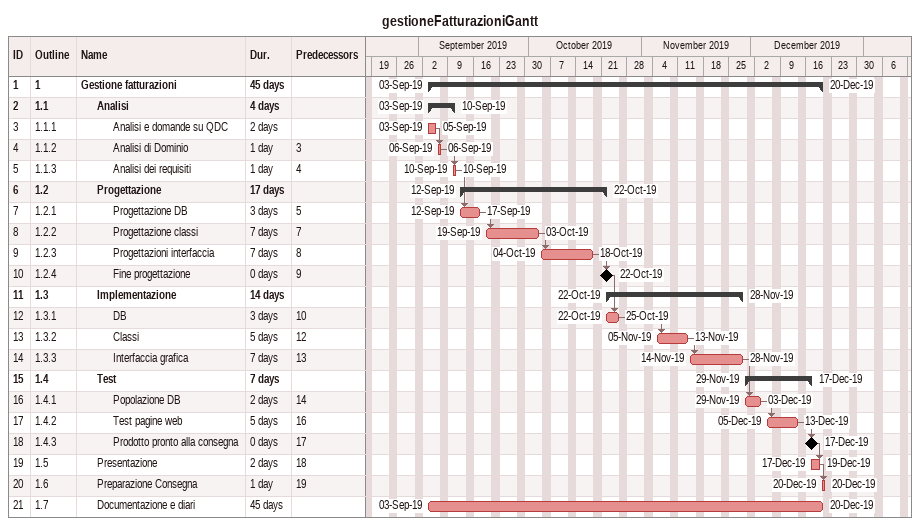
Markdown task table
gestioneFatturazioniGantt

| ID | WBS | Task | Duration | Start | Finish | Predecessors |
|---|---|---|---|---|---|---|
| 1 | 1 | **Gestione fatturazioni** | 45d | 2019-09-03 | 2019-12-20 |  |
| 2 | 1.1 | **Analisi** | 4d | 2019-09-03 | 2019-09-10 |  |
| 3 | 1.1.1 | Analisi e domande su QDC | 2d | 2019-09-03 | 2019-09-05 |  |
| 4 | 1.1.2 | Analisi di Dominio | 1d | 2019-09-06 | 2019-09-06 | 3 |
| 5 | 1.1.3 | Analisi dei requisiti | 1d | 2019-09-10 | 2019-09-10 | 4 |
| 6 | 1.2 | **Progettazione** | 17d | 2019-09-12 | 2019-10-22 |  |
| 7 | 1.2.1 | Progettazione DB | 3d | 2019-09-12 | 2019-09-17 | 5 |
| 8 | 1.2.2 | Progettazione classi | 7d | 2019-09-19 | 2019-10-03 | 7 |
| 9 | 1.2.3 | Progettazioni interfaccia | 7d | 2019-10-04 | 2019-10-18 | 8 |
| 10 | 1.2.4 | Fine progettazione | 0d | 2019-10-22 | 2019-10-22 | 9 |
| 11 | 1.3 | **Implementazione** | 14d | 2019-10-22 | 2019-11-28 |  |
| 12 | 1.3.1 | DB | 3d | 2019-10-22 | 2019-10-25 | 10 |
| 13 | 1.3.2 | Classi | 5d | 2019-11-05 | 2019-11-13 | 12 |
| 14 | 1.3.3 | Interfaccia grafica | 7d | 2019-11-14 | 2019-11-28 | 13 |
| 15 | 1.4 | **Test** | 7d | 2019-11-29 | 2019-12-17 |  |
| 16 | 1.4.1 | Popolazione DB | 2d | 2019-11-29 | 2019-12-03 | 14 |
| 17 | 1.4.2 | Test pagine web | 5d | 2019-12-05 | 2019-12-13 | 16 |
| 18 | 1.4.3 | Prodotto pronto alla consegna | 0d | 2019-12-17 | 2019-12-17 | 17 |
| 19 | 1.5 | Presentazione | 2d | 2019-12-17 | 2019-12-19 | 18 |
| 20 | 1.6 | Preparazione Consegna | 1d | 2019-12-20 | 2019-12-20 | 19 |
| 21 | 1.7 | Documentazione e diari | 45d | 2019-09-03 | 2019-12-20 |  |
